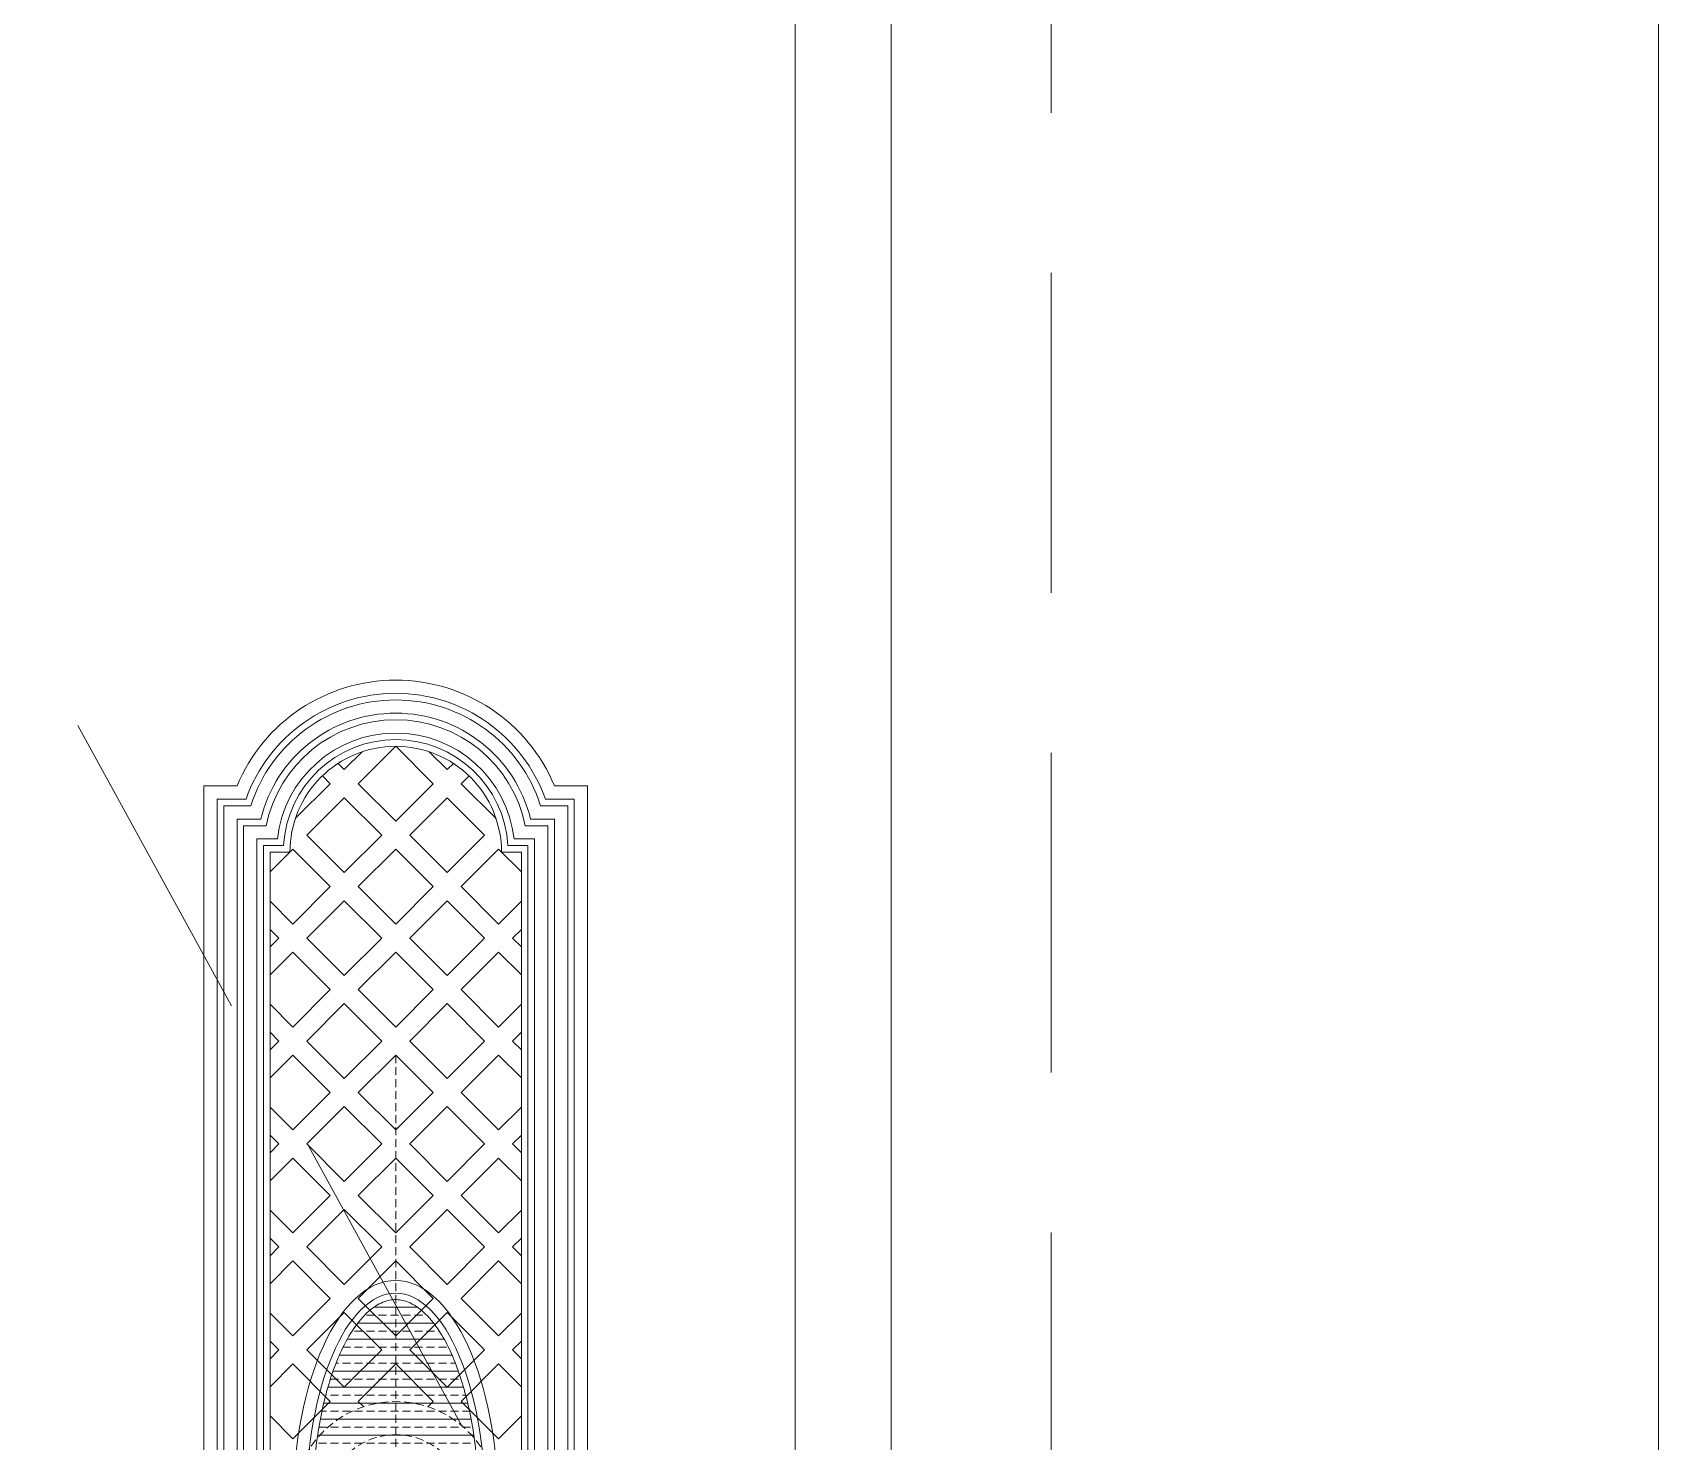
# Model space of a CAD drawing. Header units: inches. Extents: x 258415 to 640093, y 441672 to 945769.
# Drawn here: x 339247 to 339501.3, y 479629.5 to 479849.8 of the extents above; entities that cross this region are included whole.
import ezdxf

# ---------------------------------------------------------------- set-up
doc = ezdxf.new("R2010")
doc.units = ezdxf.units.IN
doc.header["$MEASUREMENT"] = 0
doc.linetypes.add('HIDDEN', pattern=[0.375, 0.25, -0.125])
doc.layers.add('8', color=8, linetype='Continuous')
for name, color, linetype, lineweight in [('Bronze', 40, 'Continuous', 0), ('CQ Hardware Accs.', 1, 'Continuous', 0), ('CQ Wood', 30, 'Continuous', 0)]:
    doc.layers.add(name, color=color, linetype=linetype, lineweight=lineweight)

# ---------------------------------------------------------------- blocks, each defined once
blk = doc.blocks.new('brass handle')
at = {"layer": 'Bronze', "lineweight": 0}
h = blk.add_hatch(dxfattribs=at)
h.set_pattern_fill('BRASS', color=256, scale=10)
h.set_pattern_definition([(0, (-6866.711, -18972.0017), (0, 2.5), []), (0, (-6866.711, -18970.7517), (0, 2.5), [1.25, -0.625])])
edge = h.paths.add_edge_path()
edge.add_spline(control_points=[(23302.02, -14195.73), (23301.28, -14195.73), (23300.55, -14195.57), (23299.05, -14194.9), (23298.29, -14194.38), (23296.78, -14192.97), (23296.04, -14192.08), (23294.63, -14189.96), (23293.95, -14188.73), (23292.36, -14185.19), (23291.51, -14182.66), (23290.17, -14177.13), (23289.67, -14174.12), (23289.06, -14167.87), (23288.96, -14164.64), (23289.15, -14158.25), (23289.44, -14155.09), (23290.41, -14149.11), (23291.09, -14146.3), (23292.74, -14141.29), (23293.72, -14139.09), (23295.62, -14135.93), (23296.5, -14134.79), (23298.29, -14133.06), (23299.2, -14132.46), (23300.8, -14131.83), (23301.5, -14131.71), (23302.89, -14131.76), (23303.6, -14131.93), (23305.03, -14132.6), (23305.75, -14133.1), (23307.19, -14134.43), (23307.9, -14135.27), (23309.26, -14137.26), (23309.9, -14138.41), (23311.49, -14141.79), (23312.35, -14144.25), (23313.73, -14149.67), (23314.26, -14152.63), (23314.92, -14158.79), (23315.06, -14161.99), (23314.94, -14168.35), (23314.69, -14171.51), (23313.79, -14177.5), (23313.16, -14180.34), (23311.58, -14185.43), (23310.64, -14187.69), (23308.76, -14191.04), (23307.87, -14192.27), (23306.04, -14194.17), (23305.11, -14194.85), (23303.46, -14195.58), (23302.74, -14195.73), (23302.02, -14195.73)], knot_values=[0, 0, 0, 0, 0.188873, 0.188873, 0.377747, 0.377747, 0.56662, 0.56662, 0.755494, 0.755494, 1.050692, 1.050692, 1.345891, 1.345891, 1.641089, 1.641089, 1.936288, 1.936288, 2.231487, 2.231487, 2.526685, 2.526685, 2.751736, 2.751736, 2.976786, 2.976786, 3.156904, 3.156904, 3.337022, 3.337022, 3.51714, 3.51714, 3.697259, 3.697259, 3.877377, 3.877377, 4.170415, 4.170415, 4.463453, 4.463453, 4.756491, 4.756491, 5.049529, 5.049529, 5.342567, 5.342567, 5.635605, 5.635605, 5.866749, 5.866749, 6.097894, 6.097894, 6.283185, 6.283185, 6.283185, 6.283185], degree=3, periodic=0)
at = {"layer": '8', "color": 8, "linetype": 'HIDDEN', "lineweight": 0, "ltscale": 5}
for radius in [16.06, 10.89, 7.5]:
    blk.add_circle((23302.02, -14163.73, 0), radius, dxfattribs=at)
at = {"layer": 'Bronze', "lineweight": 0, "extrusion": (0, 0, -1)}
blk.add_ellipse((23302.02, -14163.73, 0), major_axis=(0, 35), ratio=0.457143, dxfattribs=at)
blk.add_ellipse((23302.02, -14163.73, 0), major_axis=(0, 33), ratio=0.424232, start_param=3.141593, end_param=9.424778, dxfattribs=at)
at = {"layer": 'Bronze', "lineweight": 0}
blk.add_open_spline([(23302.02, -14195.73, 0), (23301.28, -14195.73, 0), (23300.55, -14195.57, 0), (23299.05, -14194.9, 0), (23298.29, -14194.38, 0), (23296.78, -14192.97, 0), (23296.04, -14192.08, 0), (23294.63, -14189.96, 0), (23293.95, -14188.73, 0), (23292.36, -14185.19, 0), (23291.51, -14182.66, 0), (23290.17, -14177.13, 0), (23289.67, -14174.12, 0), (23289.06, -14167.87, 0), (23288.96, -14164.64, 0), (23289.15, -14158.25, 0), (23289.44, -14155.09, 0), (23290.41, -14149.11, 0), (23291.09, -14146.3, 0), (23292.74, -14141.29, 0), (23293.72, -14139.09, 0), (23295.62, -14135.93, 0), (23296.5, -14134.79, 0), (23298.29, -14133.06, 0), (23299.2, -14132.46, 0), (23300.8, -14131.83, 0), (23301.5, -14131.71, 0), (23302.89, -14131.76, 0), (23303.6, -14131.93, 0), (23305.03, -14132.6, 0), (23305.75, -14133.1, 0), (23307.19, -14134.43, 0), (23307.9, -14135.27, 0), (23309.26, -14137.26, 0), (23309.9, -14138.41, 0), (23311.49, -14141.79, 0), (23312.35, -14144.25, 0), (23313.73, -14149.67, 0), (23314.26, -14152.63, 0), (23314.92, -14158.79, 0), (23315.06, -14161.99, 0), (23314.94, -14168.35, 0), (23314.69, -14171.51, 0), (23313.79, -14177.5, 0), (23313.16, -14180.34, 0), (23311.58, -14185.43, 0), (23310.64, -14187.69, 0), (23308.76, -14191.04, 0), (23307.87, -14192.27, 0), (23306.04, -14194.17, 0), (23305.11, -14194.85, 0), (23303.46, -14195.58, 0), (23302.74, -14195.73, 0), (23302.02, -14195.73, 0)], degree=3, knots=[0, 0, 0, 0, 0.188873, 0.188873, 0.377747, 0.377747, 0.56662, 0.56662, 0.755494, 0.755494, 1.050692, 1.050692, 1.345891, 1.345891, 1.641089, 1.641089, 1.936288, 1.936288, 2.231487, 2.231487, 2.526685, 2.526685, 2.751736, 2.751736, 2.976786, 2.976786, 3.156904, 3.156904, 3.337022, 3.337022, 3.51714, 3.51714, 3.697259, 3.697259, 3.877377, 3.877377, 4.170415, 4.170415, 4.463453, 4.463453, 4.756491, 4.756491, 5.049529, 5.049529, 5.342567, 5.342567, 5.635605, 5.635605, 5.866749, 5.866749, 6.097894, 6.097894, 6.283185, 6.283185, 6.283185, 6.283185], dxfattribs=at)
blk = doc.blocks.new('door plate')
at = {"layer": 'Bronze', "lineweight": 0}
for p, q in [((33261.49, 32036.96, 0), (33258.68, 32034.16, 0)), ((33261.49, 32036.96, 0), (33258.68, 32034.16, 0)), ((33266.73, 32037.81, 0), (33260.88, 32031.96, 0)), ((33266.73, 32037.81, 0), (33260.88, 32031.96, 0)), ((33266.73, 32037.81, 0), (33272.58, 32031.96, 0)), ((33266.73, 32037.81, 0), (33272.58, 32031.96, 0)), ((33271.97, 32036.96, 0), (33274.77, 32034.16, 0)), ((33271.97, 32036.96, 0), (33274.77, 32034.16, 0)), ((33257.7, 32035.14, 0), (33258.68, 32034.16, 0)), ((33257.7, 32035.14, 0), (33258.68, 32034.16, 0)), ((33275.75, 32035.14, 0), (33274.77, 32034.16, 0)), ((33275.75, 32035.14, 0), (33274.77, 32034.16, 0)), ((33256.49, 32031.96, 0), (33251.03, 32026.5, 0)), ((33256.49, 32031.96, 0), (33251.03, 32026.5, 0)), ((33255.26, 32033.19, 0), (33256.49, 32031.96, 0)), ((33255.26, 32033.19, 0), (33256.49, 32031.96, 0)), ((33260.88, 32031.96, 0), (33266.73, 32026.11, 0)), ((33260.88, 32031.96, 0), (33266.73, 32026.11, 0)), ((33272.58, 32031.96, 0), (33266.73, 32026.11, 0)), ((33272.58, 32031.96, 0), (33266.73, 32026.11, 0)), ((33278.2, 32033.19, 0), (33276.97, 32031.96, 0)), ((33278.2, 32033.19, 0), (33276.97, 32031.96, 0)), ((33276.97, 32031.96, 0), (33282.43, 32026.5, 0)), ((33276.97, 32031.96, 0), (33282.43, 32026.5, 0)), ((33258.68, 32029.77, 0), (33252.83, 32023.92, 0)), ((33258.68, 32029.77, 0), (33252.83, 32023.92, 0)), ((33258.68, 32029.77, 0), (33264.53, 32023.92, 0)), ((33258.68, 32029.77, 0), (33264.53, 32023.92, 0)), ((33274.77, 32029.77, 0), (33268.92, 32023.92, 0)), ((33274.77, 32029.77, 0), (33268.92, 32023.92, 0)), ((33274.77, 32029.77, 0), (33280.63, 32023.92, 0)), ((33274.77, 32029.77, 0), (33280.63, 32023.92, 0)), ((33250.63, 32021.72, 0), (33247.07, 32018.16, 0)), ((33250.63, 32021.72, 0), (33247.07, 32018.16, 0)), ((33252.83, 32023.92, 0), (33258.68, 32018.06, 0)), ((33252.83, 32023.92, 0), (33258.68, 32018.06, 0)), ((33264.53, 32023.92, 0), (33258.68, 32018.06, 0)), ((33264.53, 32023.92, 0), (33258.68, 32018.06, 0)), ((33266.73, 32021.72, 0), (33260.88, 32015.87, 0)), ((33266.73, 32021.72, 0), (33260.88, 32015.87, 0)), ((33266.73, 32021.72, 0), (33272.58, 32015.87, 0)), ((33266.73, 32021.72, 0), (33272.58, 32015.87, 0)), ((33268.92, 32023.92, 0), (33274.77, 32018.06, 0)), ((33268.92, 32023.92, 0), (33274.77, 32018.06, 0)), ((33280.63, 32023.92, 0), (33274.77, 32018.06, 0)), ((33280.63, 32023.92, 0), (33274.77, 32018.06, 0)), ((33282.82, 32021.72, 0), (33286.38, 32018.16, 0)), ((33282.82, 32021.72, 0), (33286.38, 32018.16, 0)), ((33256.49, 32015.87, 0), (33250.63, 32010.02, 0)), ((33256.49, 32015.87, 0), (33250.63, 32010.02, 0)), ((33260.88, 32015.87, 0), (33266.73, 32010.02, 0)), ((33260.88, 32015.87, 0), (33266.73, 32010.02, 0)), ((33272.58, 32015.87, 0), (33266.73, 32010.02, 0)), ((33272.58, 32015.87, 0), (33266.73, 32010.02, 0)), ((33276.97, 32015.87, 0), (33282.82, 32010.02, 0)), ((33276.97, 32015.87, 0), (33282.82, 32010.02, 0)), ((33247.07, 32013.58, 0), (33250.63, 32010.02, 0)), ((33247.07, 32013.58, 0), (33250.63, 32010.02, 0)), ((33258.68, 32013.67, 0), (33252.83, 32007.82, 0)), ((33258.68, 32013.67, 0), (33252.83, 32007.82, 0)), ((33258.68, 32013.67, 0), (33264.53, 32007.82, 0)), ((33258.68, 32013.67, 0), (33264.53, 32007.82, 0)), ((33274.77, 32013.67, 0), (33268.92, 32007.82, 0)), ((33274.77, 32013.67, 0), (33268.92, 32007.82, 0)), ((33274.77, 32013.67, 0), (33280.63, 32007.82, 0)), ((33274.77, 32013.67, 0), (33280.63, 32007.82, 0)), ((33286.38, 32013.58, 0), (33282.82, 32010.02, 0)), ((33286.38, 32013.58, 0), (33282.82, 32010.02, 0)), ((33247.07, 32009.19, 0), (33248.44, 32007.82, 0)), ((33247.07, 32009.19, 0), (33248.44, 32007.82, 0)), ((33286.38, 32009.19, 0), (33285.01, 32007.82, 0)), ((33286.38, 32009.19, 0), (33285.01, 32007.82, 0)), ((33248.44, 32007.82, 0), (33247.07, 32006.46, 0)), ((33248.44, 32007.82, 0), (33247.07, 32006.46, 0)), ((33252.83, 32007.82, 0), (33258.68, 32001.97, 0)), ((33252.83, 32007.82, 0), (33258.68, 32001.97, 0)), ((33264.53, 32007.82, 0), (33258.68, 32001.97, 0)), ((33264.53, 32007.82, 0), (33258.68, 32001.97, 0)), ((33268.92, 32007.82, 0), (33274.77, 32001.97, 0)), ((33268.92, 32007.82, 0), (33274.77, 32001.97, 0)), ((33280.63, 32007.82, 0), (33274.77, 32001.97, 0)), ((33280.63, 32007.82, 0), (33274.77, 32001.97, 0)), ((33285.01, 32007.82, 0), (33286.38, 32006.46, 0)), ((33285.01, 32007.82, 0), (33286.38, 32006.46, 0)), ((33250.63, 32005.63, 0), (33247.07, 32002.07, 0)), ((33250.63, 32005.63, 0), (33247.07, 32002.07, 0)), ((33250.63, 32005.63, 0), (33256.49, 31999.78, 0)), ((33250.63, 32005.63, 0), (33256.49, 31999.78, 0)), ((33266.73, 32005.63, 0), (33260.88, 31999.78, 0)), ((33266.73, 32005.63, 0), (33260.88, 31999.78, 0)), ((33266.73, 32005.63, 0), (33272.58, 31999.78, 0)), ((33266.73, 32005.63, 0), (33272.58, 31999.78, 0)), ((33260.88, 31999.78, 0), (33266.73, 31993.92, 0)), ((33260.88, 31999.78, 0), (33266.73, 31993.92, 0)), ((33272.58, 31999.78, 0), (33266.73, 31993.92, 0)), ((33272.58, 31999.78, 0), (33266.73, 31993.92, 0)), ((33258.68, 31997.58, 0), (33264.53, 31991.73, 0)), ((33258.68, 31997.58, 0), (33264.53, 31991.73, 0)), ((33274.77, 31997.58, 0), (33268.92, 31991.73, 0)), ((33274.77, 31997.58, 0), (33268.92, 31991.73, 0)), ((33247.07, 31993.1, 0), (33248.44, 31991.73, 0)), ((33247.07, 31993.1, 0), (33248.44, 31991.73, 0)), ((33248.44, 31991.73, 0), (33247.07, 31990.36, 0)), ((33248.44, 31991.73, 0), (33247.07, 31990.36, 0)), ((33286.38, 31993.1, 0), (33285.01, 31991.73, 0)), ((33286.38, 31993.1, 0), (33285.01, 31991.73, 0)), ((33285.01, 31991.73, 0), (33286.38, 31990.36, 0)), ((33285.01, 31991.73, 0), (33286.38, 31990.36, 0)), ((33258.68, 31981.49, 0), (33252.83, 31975.64, 0)), ((33258.68, 31981.49, 0), (33252.83, 31975.64, 0)), ((33258.68, 31981.49, 0), (33264.53, 31975.64, 0)), ((33258.68, 31981.49, 0), (33264.53, 31975.64, 0)), ((33247.07, 31977.01, 0), (33248.44, 31975.64, 0)), ((33247.07, 31977.01, 0), (33248.44, 31975.64, 0)), ((33286.38, 31977.01, 0), (33285.01, 31975.64, 0)), ((33286.38, 31977.01, 0), (33285.01, 31975.64, 0)), ((33248.44, 31975.64, 0), (33247.07, 31974.27, 0)), ((33248.44, 31975.64, 0), (33247.07, 31974.27, 0)), ((33250.63, 31973.44, 0), (33247.07, 31969.88, 0)), ((33250.63, 31973.44, 0), (33247.07, 31969.88, 0)), ((33250.63, 31973.44, 0), (33256.49, 31967.59, 0)), ((33250.63, 31973.44, 0), (33256.49, 31967.59, 0)), ((33252.83, 31975.64, 0), (33258.68, 31969.79, 0)), ((33252.83, 31975.64, 0), (33258.68, 31969.79, 0)), ((33264.53, 31975.64, 0), (33258.68, 31969.79, 0)), ((33264.53, 31975.64, 0), (33258.68, 31969.79, 0)), ((33266.73, 31973.44, 0), (33260.88, 31967.59, 0)), ((33266.73, 31973.44, 0), (33260.88, 31967.59, 0)), ((33266.73, 31973.44, 0), (33272.58, 31967.59, 0)), ((33266.73, 31973.44, 0), (33272.58, 31967.59, 0)), ((33268.92, 31975.64, 0), (33274.77, 31969.79, 0)), ((33268.92, 31975.64, 0), (33274.77, 31969.79, 0)), ((33280.63, 31975.64, 0), (33274.77, 31969.79, 0)), ((33280.63, 31975.64, 0), (33274.77, 31969.79, 0)), ((33285.01, 31975.64, 0), (33286.38, 31974.27, 0)), ((33285.01, 31975.64, 0), (33286.38, 31974.27, 0)), ((33260.88, 31967.59, 0), (33266.73, 31961.74, 0)), ((33260.88, 31967.59, 0), (33266.73, 31961.74, 0)), ((33272.58, 31967.59, 0), (33266.73, 31961.74, 0)), ((33272.58, 31967.59, 0), (33266.73, 31961.74, 0)), ((33258.68, 31965.4, 0), (33264.53, 31959.54, 0)), ((33258.68, 31965.4, 0), (33264.53, 31959.54, 0)), ((33274.77, 31965.4, 0), (33268.92, 31959.54, 0)), ((33274.77, 31965.4, 0), (33268.92, 31959.54, 0)), ((33247.07, 31960.91, 0), (33248.44, 31959.54, 0)), ((33247.07, 31960.91, 0), (33248.44, 31959.54, 0)), ((33286.38, 31960.91, 0), (33285.01, 31959.54, 0)), ((33286.38, 31960.91, 0), (33285.01, 31959.54, 0)), ((33248.44, 31959.54, 0), (33247.07, 31958.18, 0)), ((33248.44, 31959.54, 0), (33247.07, 31958.18, 0)), ((33285.01, 31959.54, 0), (33286.38, 31958.18, 0)), ((33285.01, 31959.54, 0), (33286.38, 31958.18, 0)), ((33247.07, 31949.21, 0), (33250.63, 31945.65, 0)), ((33247.07, 31949.21, 0), (33250.63, 31945.65, 0)), ((33258.68, 31949.3, 0), (33252.83, 31943.45, 0)), ((33258.68, 31949.3, 0), (33252.83, 31943.45, 0)), ((33258.68, 31949.3, 0), (33264.53, 31943.45, 0)), ((33258.68, 31949.3, 0), (33264.53, 31943.45, 0)), ((33286.38, 31949.21, 0), (33282.82, 31945.65, 0)), ((33286.38, 31949.21, 0), (33282.82, 31945.65, 0)), ((33247.07, 31944.82, 0), (33248.44, 31943.45, 0)), ((33247.07, 31944.82, 0), (33248.44, 31943.45, 0)), ((33248.44, 31943.45, 0), (33247.07, 31942.08, 0)), ((33248.44, 31943.45, 0), (33247.07, 31942.08, 0)), ((33252.83, 31943.45, 0), (33258.68, 31937.6, 0)), ((33252.83, 31943.45, 0), (33258.68, 31937.6, 0)), ((33264.53, 31943.45, 0), (33258.68, 31937.6, 0)), ((33264.53, 31943.45, 0), (33258.68, 31937.6, 0)), ((33268.92, 31943.45, 0), (33274.77, 31937.6, 0)), ((33268.92, 31943.45, 0), (33274.77, 31937.6, 0)), ((33280.63, 31943.45, 0), (33274.77, 31937.6, 0)), ((33280.63, 31943.45, 0), (33274.77, 31937.6, 0)), ((33286.38, 31944.82, 0), (33285.01, 31943.45, 0)), ((33286.38, 31944.82, 0), (33285.01, 31943.45, 0)), ((33285.01, 31943.45, 0), (33286.38, 31942.08, 0)), ((33285.01, 31943.45, 0), (33286.38, 31942.08, 0)), ((33250.63, 31941.26, 0), (33247.07, 31937.7, 0)), ((33250.63, 31941.26, 0), (33247.07, 31937.7, 0)), ((33250.63, 31941.26, 0), (33256.49, 31935.41, 0)), ((33250.63, 31941.26, 0), (33256.49, 31935.41, 0)), ((33266.73, 31941.26, 0), (33260.88, 31935.41, 0)), ((33266.73, 31941.26, 0), (33260.88, 31935.41, 0)), ((33266.73, 31941.26, 0), (33272.58, 31935.41, 0)), ((33266.73, 31941.26, 0), (33272.58, 31935.41, 0)), ((33260.88, 31935.41, 0), (33261.71, 31934.57, 0)), ((33260.88, 31935.41, 0), (33261.71, 31934.57, 0)), ((33272.58, 31935.41, 0), (33271.74, 31934.57, 0)), ((33272.58, 31935.41, 0), (33271.74, 31934.57, 0))]:
    blk.add_line(p, q, dxfattribs=at)
at = {"layer": 'Bronze', "lineweight": 0, "elevation": 0}
blk.add_lwpolyline([(33236.73, 32031.61), (33241.9, 32031.61, -0.302776), (33266.73, 32048.16, -0.302776), (33291.55, 32031.61), (33296.73, 32031.61), (33296.73, 31640.57), (33291.55, 31640.57, -0.302776), (33266.73, 31624.02, -0.302776), (33241.9, 31640.57), (33236.73, 31640.57), (33236.73, 32031.61)], format="xyb", dxfattribs=at)
blk.add_lwpolyline([(33236.73, 32031.61), (33241.9, 32031.61, -0.302776), (33266.73, 32048.16, -0.302776), (33291.55, 32031.61), (33296.73, 32031.61), (33296.73, 31640.57), (33291.55, 31640.57, -0.302776), (33266.73, 31624.02, -0.302776), (33241.9, 31640.57), (33236.73, 31640.57), (33236.73, 32031.61)], format="xyb", dxfattribs=at)
for points in [[(33238.8, 32029.54), (33243.32, 32029.54, -0.317837), (33266.73, 32046.09, -0.317837), (33290.14, 32029.54), (33294.66, 32029.54), (33294.66, 31642.64), (33290.14, 31642.64, -0.317837), (33266.73, 31626.09, -0.317837), (33243.32, 31642.64), (33238.8, 31642.64)], [(33238.8, 32029.54), (33243.32, 32029.54, -0.317837), (33266.73, 32046.09, -0.317837), (33290.14, 32029.54), (33294.66, 32029.54), (33294.66, 31642.64), (33290.14, 31642.64, -0.317837), (33266.73, 31626.09, -0.317837), (33243.32, 31642.64), (33238.8, 31642.64)], [(33239.83, 32028.5), (33244.06, 32028.5, -0.326276), (33266.73, 32045.06, -0.326276), (33289.39, 32028.5), (33293.62, 32028.5), (33293.62, 31643.68), (33289.39, 31643.68, -0.326276), (33266.73, 31627.12, -0.326276), (33244.06, 31643.68), (33239.83, 31643.68)], [(33239.83, 32028.5), (33244.06, 32028.5, -0.326276), (33266.73, 32045.06, -0.326276), (33289.39, 32028.5), (33293.62, 32028.5), (33293.62, 31643.68), (33289.39, 31643.68, -0.326276), (33266.73, 31627.12, -0.326276), (33244.06, 31643.68), (33239.83, 31643.68)], [(33241.9, 32026.43), (33245.63, 32026.43, -0.34543), (33266.73, 32042.99, -0.34543), (33287.83, 32026.43), (33291.55, 32026.43), (33291.55, 31645.75), (33287.83, 31645.75, -0.34543), (33266.73, 31629.19, -0.34543), (33245.63, 31645.75), (33241.9, 31645.75)], [(33241.9, 32026.43), (33245.63, 32026.43, -0.34543), (33266.73, 32042.99, -0.34543), (33287.83, 32026.43), (33291.55, 32026.43), (33291.55, 31645.75), (33287.83, 31645.75, -0.34543), (33266.73, 31629.19, -0.34543), (33245.63, 31645.75), (33241.9, 31645.75)], [(33242.93, 32025.4), (33246.46, 32025.4, -0.356394), (33266.73, 32041.95, -0.356394), (33287, 32025.4), (33290.52, 32025.4), (33290.52, 31646.78), (33287, 31646.78, -0.356394), (33266.73, 31630.23, -0.356394), (33246.46, 31646.78), (33242.93, 31646.78)], [(33242.93, 32025.4), (33246.46, 32025.4, -0.356394), (33266.73, 32041.95, -0.356394), (33287, 32025.4), (33290.52, 32025.4), (33290.52, 31646.78), (33287, 31646.78, -0.356394), (33266.73, 31630.23, -0.356394), (33246.46, 31646.78), (33242.93, 31646.78)], [(33245, 32023.33), (33248.22, 32023.33, -0.381966), (33266.73, 32039.88, -0.381966), (33285.23, 32023.33), (33288.45, 32023.33), (33288.45, 31648.85), (33285.23, 31648.85, -0.381966), (33266.73, 31632.3, -0.381966), (33248.22, 31648.85), (33245, 31648.85)], [(33245, 32023.33), (33248.22, 32023.33, -0.381966), (33266.73, 32039.88, -0.381966), (33285.23, 32023.33), (33288.45, 32023.33), (33288.45, 31648.85), (33285.23, 31648.85, -0.381966), (33266.73, 31632.3, -0.381966), (33248.22, 31648.85), (33245, 31648.85)], [(33246.04, 32022.3), (33249.17, 32022.3, -0.397078), (33266.73, 32038.85, -0.397078), (33284.28, 32022.3), (33287.42, 32022.3), (33287.42, 31649.88), (33284.28, 31649.88, -0.397078), (33266.73, 31633.33, -0.397078), (33249.17, 31649.88), (33246.04, 31649.88)], [(33246.04, 32022.3), (33249.17, 32022.3, -0.397078), (33266.73, 32038.85, -0.397078), (33284.28, 32022.3), (33287.42, 32022.3), (33287.42, 31649.88), (33284.28, 31649.88, -0.397078), (33266.73, 31633.33, -0.397078), (33249.17, 31649.88), (33246.04, 31649.88)], [(33247.07, 32021.26), (33250.18, 32021.26, -0.414214), (33266.73, 32037.81, -0.414214), (33283.28, 32021.26), (33286.38, 32021.26), (33286.38, 31650.92), (33283.28, 31650.92, -0.414214), (33266.73, 31634.37, -0.414214), (33250.18, 31650.92), (33247.07, 31650.92)], [(33247.07, 32021.26), (33250.18, 32021.26, -0.414214), (33266.73, 32037.81, -0.414214), (33283.28, 32021.26), (33286.38, 32021.26), (33286.38, 31650.92), (33283.28, 31650.92, -0.414214), (33266.73, 31634.37, -0.414214), (33250.18, 31650.92), (33247.07, 31650.92)]]:
    blk.add_lwpolyline(points, format="xyb", close=True, dxfattribs=at)
for points in [[(33266.73, 32037.81), (33272.58, 32031.96), (33266.73, 32026.11), (33260.88, 32031.96), (33266.73, 32037.81)], [(33266.73, 32037.81), (33272.58, 32031.96), (33266.73, 32026.11), (33260.88, 32031.96), (33266.73, 32037.81)], [(33258.68, 32029.77), (33264.53, 32023.92), (33258.68, 32018.06), (33252.83, 32023.92), (33258.68, 32029.77)], [(33258.68, 32029.77), (33264.53, 32023.92), (33258.68, 32018.06), (33252.83, 32023.92), (33258.68, 32029.77)], [(33274.77, 32029.77), (33280.63, 32023.92), (33274.77, 32018.06), (33268.92, 32023.92), (33274.77, 32029.77)], [(33274.77, 32029.77), (33280.63, 32023.92), (33274.77, 32018.06), (33268.92, 32023.92), (33274.77, 32029.77)], [(33250.63, 32021.72), (33256.49, 32015.87), (33250.63, 32010.02), (33247.07, 32013.58)], [(33247.07, 32018.16), (33250.63, 32021.72)], [(33250.63, 32021.72), (33256.49, 32015.87), (33250.63, 32010.02), (33247.07, 32013.58)], [(33247.07, 32018.16), (33250.63, 32021.72)], [(33266.73, 32021.72), (33272.58, 32015.87), (33266.73, 32010.02), (33260.88, 32015.87), (33266.73, 32021.72)], [(33266.73, 32021.72), (33272.58, 32015.87), (33266.73, 32010.02), (33260.88, 32015.87), (33266.73, 32021.72)], [(33286.38, 32013.58), (33282.82, 32010.02), (33276.97, 32015.87), (33282.82, 32021.72)], [(33286.38, 32013.58), (33282.82, 32010.02), (33276.97, 32015.87), (33282.82, 32021.72)], [(33282.82, 32021.72), (33286.38, 32018.16)], [(33282.82, 32021.72), (33286.38, 32018.16)], [(33274.77, 32013.67), (33280.63, 32007.82), (33274.77, 32001.97), (33268.92, 32007.82), (33274.77, 32013.67)], [(33274.77, 32013.67), (33280.63, 32007.82), (33274.77, 32001.97), (33268.92, 32007.82), (33274.77, 32013.67)], [(33286.38, 32009.19), (33285.01, 32007.82), (33286.38, 32006.46)], [(33286.38, 32009.19), (33285.01, 32007.82), (33286.38, 32006.46)], [(33250.63, 32005.63), (33256.49, 31999.78), (33250.63, 31993.92), (33247.07, 31997.49)], [(33247.07, 32002.07), (33250.63, 32005.63)], [(33250.63, 32005.63), (33256.49, 31999.78), (33250.63, 31993.92), (33247.07, 31997.49)], [(33247.07, 32002.07), (33250.63, 32005.63)], [(33266.73, 32005.63), (33272.58, 31999.78), (33266.73, 31993.92), (33260.88, 31999.78), (33266.73, 32005.63)], [(33266.73, 32005.63), (33272.58, 31999.78), (33266.73, 31993.92), (33260.88, 31999.78), (33266.73, 32005.63)], [(33286.38, 31997.49), (33282.82, 31993.92), (33276.97, 31999.78), (33282.82, 32005.63)], [(33286.38, 31997.49), (33282.82, 31993.92), (33276.97, 31999.78), (33282.82, 32005.63)], [(33282.82, 32005.63), (33286.38, 32002.07)], [(33282.82, 32005.63), (33286.38, 32002.07)], [(33258.68, 31997.58), (33264.53, 31991.73), (33258.68, 31985.88), (33252.83, 31991.73), (33258.68, 31997.58)], [(33258.68, 31997.58), (33264.53, 31991.73), (33258.68, 31985.88), (33252.83, 31991.73), (33258.68, 31997.58)], [(33274.77, 31997.58), (33280.63, 31991.73), (33274.77, 31985.88), (33268.92, 31991.73), (33274.77, 31997.58)], [(33274.77, 31997.58), (33280.63, 31991.73), (33274.77, 31985.88), (33268.92, 31991.73), (33274.77, 31997.58)], [(33286.38, 31993.1), (33285.01, 31991.73), (33286.38, 31990.36)], [(33286.38, 31993.1), (33285.01, 31991.73), (33286.38, 31990.36)], [(33247.07, 31981.39), (33250.63, 31977.83), (33256.49, 31983.68), (33250.63, 31989.54)], [(33250.63, 31989.54), (33247.07, 31985.97)], [(33247.07, 31981.39), (33250.63, 31977.83), (33256.49, 31983.68), (33250.63, 31989.54)], [(33250.63, 31989.54), (33247.07, 31985.97)], [(33266.73, 31989.54), (33272.58, 31983.68), (33266.73, 31977.83), (33260.88, 31983.68), (33266.73, 31989.54)], [(33266.73, 31989.54), (33272.58, 31983.68), (33266.73, 31977.83), (33260.88, 31983.68), (33266.73, 31989.54)], [(33266.73, 31989.54), (33272.58, 31983.68), (33266.73, 31977.83), (33260.88, 31983.68), (33266.73, 31989.54)], [(33266.73, 31989.54), (33272.58, 31983.68), (33266.73, 31977.83), (33260.88, 31983.68), (33266.73, 31989.54)], [(33286.38, 31981.39), (33282.82, 31977.83), (33276.97, 31983.68), (33282.82, 31989.54)], [(33286.38, 31981.39), (33282.82, 31977.83), (33276.97, 31983.68), (33282.82, 31989.54)], [(33282.82, 31989.54), (33286.38, 31985.97)], [(33282.82, 31989.54), (33286.38, 31985.97)], [(33274.77, 31981.49), (33280.63, 31975.64), (33274.77, 31969.79), (33268.92, 31975.64), (33274.77, 31981.49)], [(33274.77, 31981.49), (33280.63, 31975.64), (33274.77, 31969.79), (33268.92, 31975.64), (33274.77, 31981.49)], [(33286.38, 31977.01), (33285.01, 31975.64), (33286.38, 31974.27)], [(33286.38, 31977.01), (33285.01, 31975.64), (33286.38, 31974.27)], [(33247.07, 31969.88), (33250.63, 31973.44)], [(33250.63, 31973.44), (33256.49, 31967.59), (33250.63, 31961.74), (33247.07, 31965.3)], [(33247.07, 31969.88), (33250.63, 31973.44)], [(33250.63, 31973.44), (33256.49, 31967.59), (33250.63, 31961.74), (33247.07, 31965.3)], [(33266.73, 31973.44), (33272.58, 31967.59), (33266.73, 31961.74), (33260.88, 31967.59), (33266.73, 31973.44)], [(33266.73, 31973.44), (33272.58, 31967.59), (33266.73, 31961.74), (33260.88, 31967.59), (33266.73, 31973.44)], [(33286.38, 31965.3), (33282.82, 31961.74), (33276.97, 31967.59), (33282.82, 31973.44)], [(33286.38, 31965.3), (33282.82, 31961.74), (33276.97, 31967.59), (33282.82, 31973.44)], [(33282.82, 31973.44), (33286.38, 31969.88)], [(33282.82, 31973.44), (33286.38, 31969.88)], [(33258.68, 31965.4), (33264.53, 31959.54), (33258.68, 31953.69), (33252.83, 31959.54), (33258.68, 31965.4)], [(33258.68, 31965.4), (33264.53, 31959.54), (33258.68, 31953.69), (33252.83, 31959.54), (33258.68, 31965.4)], [(33274.77, 31965.4), (33280.63, 31959.54), (33274.77, 31953.69), (33268.92, 31959.54), (33274.77, 31965.4)], [(33274.77, 31965.4), (33280.63, 31959.54), (33274.77, 31953.69), (33268.92, 31959.54), (33274.77, 31965.4)], [(33286.38, 31960.91), (33285.01, 31959.54), (33286.38, 31958.18)], [(33286.38, 31960.91), (33285.01, 31959.54), (33286.38, 31958.18)], [(33250.63, 31957.35), (33247.07, 31953.79)], [(33247.07, 31949.21), (33250.63, 31945.65), (33256.49, 31951.5), (33250.63, 31957.35)], [(33250.63, 31957.35), (33247.07, 31953.79)], [(33247.07, 31949.21), (33250.63, 31945.65), (33256.49, 31951.5), (33250.63, 31957.35)], [(33266.73, 31957.35), (33272.58, 31951.5), (33266.73, 31945.65), (33260.88, 31951.5), (33266.73, 31957.35)], [(33266.73, 31957.35), (33272.58, 31951.5), (33266.73, 31945.65), (33260.88, 31951.5), (33266.73, 31957.35)], [(33266.73, 31957.35), (33272.58, 31951.5), (33266.73, 31945.65), (33260.88, 31951.5), (33266.73, 31957.35)], [(33266.73, 31957.35), (33272.58, 31951.5), (33266.73, 31945.65), (33260.88, 31951.5), (33266.73, 31957.35)], [(33286.38, 31949.21), (33282.82, 31945.65), (33276.97, 31951.5), (33282.82, 31957.35)], [(33286.38, 31949.21), (33282.82, 31945.65), (33276.97, 31951.5), (33282.82, 31957.35)], [(33282.82, 31957.35), (33286.38, 31953.79)], [(33282.82, 31957.35), (33286.38, 31953.79)], [(33274.77, 31949.3), (33280.63, 31943.45), (33274.77, 31937.6), (33268.92, 31943.45), (33274.77, 31949.3)], [(33274.77, 31949.3), (33280.63, 31943.45), (33274.77, 31937.6), (33268.92, 31943.45), (33274.77, 31949.3)], [(33286.38, 31944.82), (33285.01, 31943.45), (33286.38, 31942.08)], [(33286.38, 31944.82), (33285.01, 31943.45), (33286.38, 31942.08)], [(33247.07, 31937.7), (33250.63, 31941.26)], [(33250.63, 31941.26), (33256.49, 31935.41), (33250.63, 31929.55), (33247.07, 31933.12)], [(33247.07, 31937.7), (33250.63, 31941.26)], [(33250.63, 31941.26), (33256.49, 31935.41), (33250.63, 31929.55), (33247.07, 31933.12)], [(33261.71, 31934.57), (33260.88, 31935.41), (33266.73, 31941.26)], [(33261.71, 31934.57), (33260.88, 31935.41), (33266.73, 31941.26)], [(33266.73, 31941.26), (33272.58, 31935.41), (33271.74, 31934.57)], [(33266.73, 31941.26), (33272.58, 31935.41), (33271.74, 31934.57)], [(33286.38, 31933.12), (33282.82, 31929.55), (33276.97, 31935.41), (33282.82, 31941.26)], [(33286.38, 31933.12), (33282.82, 31929.55), (33276.97, 31935.41), (33282.82, 31941.26)], [(33282.82, 31941.26), (33286.38, 31937.7)], [(33282.82, 31941.26), (33286.38, 31937.7)]]:
    blk.add_lwpolyline(points, dxfattribs=at)
blk = doc.blocks.new('FF 12 wd Elevation')
at = {"layer": 'CQ Hardware Accs.', "color": 8, "linetype": 'HIDDEN', "lineweight": 0, "ltscale": 5}
blk.add_line((310832.28, 455636.22, 0), (310832.28, 455474.38, 0), dxfattribs=at)
at = {"layer": 'CQ Wood', "color": 32, "elevation": 0}
for points in [[(309889.78, 454456), (309889.78, 457201.39), (311029.78, 457201.39), (311029.78, 454456)], [(310009.78, 454456), (310009.78, 457081.39), (310909.78, 457081.39), (310909.78, 454456)], [(310894.78, 454456), (310894.78, 457068.5), (310024.78, 457068.5), (310024.78, 454456)]]:
    blk.add_lwpolyline(points, dxfattribs=at)
at = {"layer": 'CQ Wood', "color": 134, "linetype": 'HIDDEN', "ltscale": 200, "elevation": 0}
for points in [[(309984.78, 454456), (309984.78, 457108.5), (310934.78, 457108.5), (310934.78, 454456)], [(310024.78, 457068.5), (310894.78, 455483.29), (310024.78, 454468.5)]]:
    blk.add_lwpolyline(points, dxfattribs=at)
at = {"layer": 'CQ Wood', "color": 32, "elevation": 0}
blk.add_lwpolyline([(310024.78, 454468.5), (310894.78, 454468.5), (310894.78, 457068.5), (310024.78, 457068.5)], close=True, dxfattribs=at)
at = {"layer": 'CQ Hardware Accs.', "color": 0, "xscale": -1}
blk.add_blockref('door plate', (344099.01, 423646.69, 0), dxfattribs=at)
at = {"layer": 'CQ Hardware Accs.', "xscale": -1}
blk.add_blockref('brass handle', (334134.3, 469729.73, 0), dxfattribs=at)
blk.add_blockref('brass handle', (334134.3, 469729.73, 0), dxfattribs=at)

msp = doc.modelspace()

# ---------------------------------------------------------------- block references
at = {"layer": 'CQ Wood'}
msp.add_blockref('FF 12 wd Elevation', (28471.493, 24053.684, 0), dxfattribs=at)

doc.saveas('drawing.dxf')
